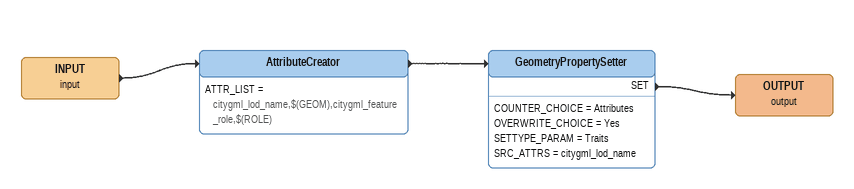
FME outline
INPUT (input)
    -> AttributeCreator
AttributeCreator
    ATTR_LIST = citygml_lod_name,$(GEOM),citygml_feature_role,$(ROLE)
    -> GeometryPropertySetter
GeometryPropertySetter
    COUNTER_CHOICE = Attributes
    OVERWRITE_CHOICE = Yes
    SETTYPE_PARAM = Traits
    SRC_ATTRS = citygml_lod_name
    SET -> OUTPUT (output)
OUTPUT (output)
